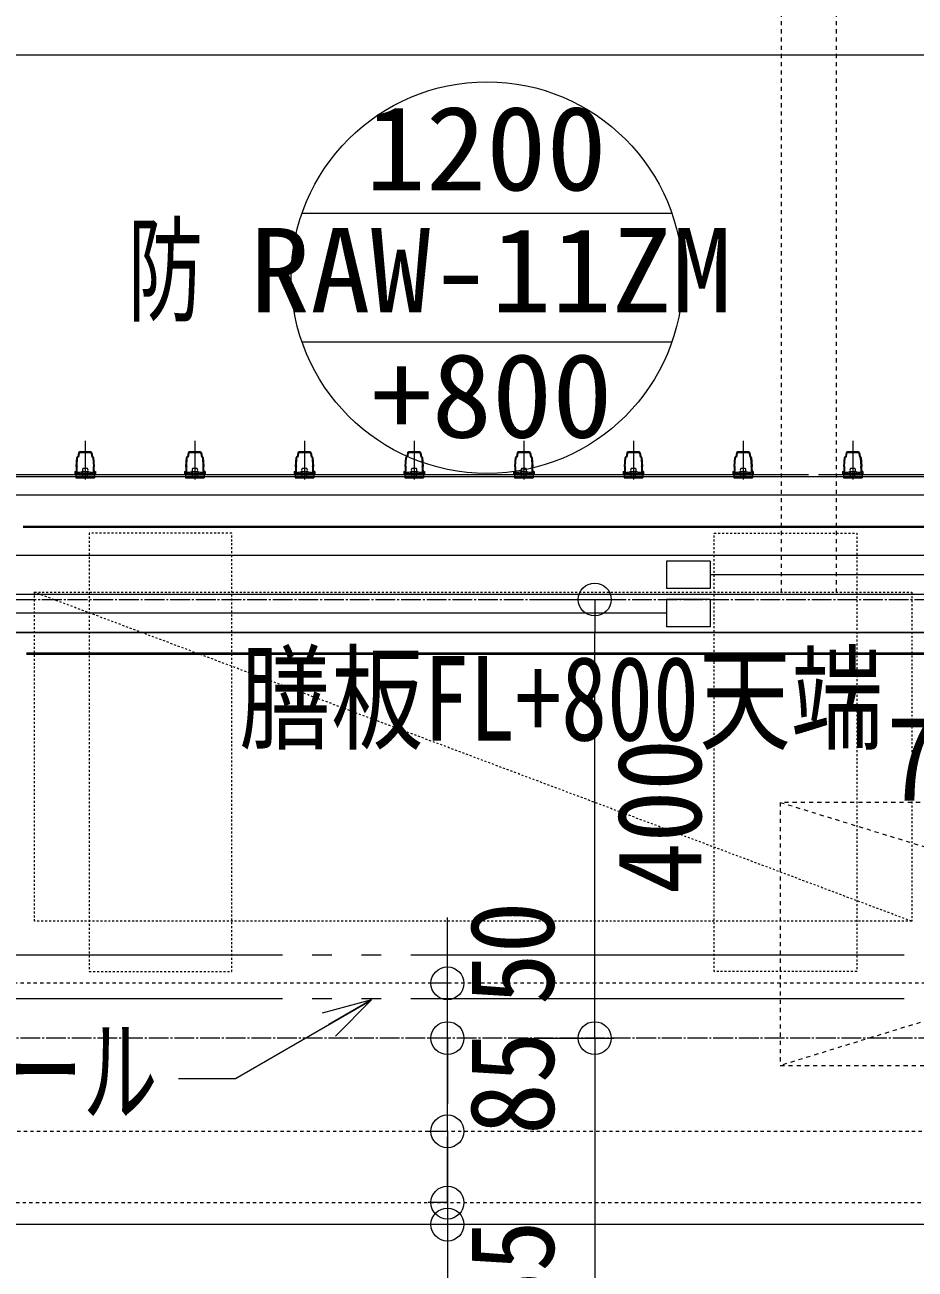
# Model space of a CAD drawing. Units: millimetres at full size, sheet at 1:30. Extents: x -17796 to 21385, y -23279 to 7734.
# Drawn here: x 14034 to 14846, y 2670 to 3805 of the extents above; entities that cross this region are included whole.
import ezdxf
from ezdxf.enums import TextEntityAlignment as Align

# ---------------------------------------------------------------- set-up
doc = ezdxf.new("R2010")
doc.units = ezdxf.units.MM
doc.header["$LTSCALE"] = 30
for name, pattern in [('USER10', [0.12, 0.06, -0.06]), ('USER11', [0.25, 0.125, -0.125]), ('USER14', [18.9, 15, -0.9, 0.6, -0.9, 0.6, -0.9]), ('USER4', [0.78, 0.6, -0.06, 0.06, -0.06]), ('USER7', [0.2, 0.1, -0.1])]:
    doc.linetypes.add(name, pattern=pattern)
for name, color, linetype, lineweight in [('0-1_(W)電灯', 253, 'Continuous', 18), ('0-B_0_6P', 54, 'USER4', 18), ('3-8_符号', 6, 'Continuous', 18)]:
    doc.layers.add(name, color=color, linetype=linetype, lineweight=lineweight)
doc.styles.add('ＭＳ ゴシック', font='')
doc.styles.get('ＭＳ ゴシック').set_extended_font_data('MS Gothic')

msp = doc.modelspace()

# ---------------------------------------------------------------- linework, layer by layer
at = {"layer": '0-1_(W)電灯', "color": 6, "linetype": 'USER11'}
for p, q in [((14723.8, 4505.96), (14723.8, 3287.52)), ((14773.8, 4505.96), (14773.8, 3287.52)), ((14722.94, 3095.96), (15502.94, 2855.96)), ((15502.94, 3095.96), (14722.94, 2855.96))]:
    msp.add_line(p, q, dxfattribs=at)
at = {"layer": '0-1_(W)電灯', "color": 6}
for p, q in [((13964.07, 3777.68), (15314.07, 3777.68)), ((14286.81, 3633.13), (14624.08, 3633.13)), ((14286.81, 3515.86), (14624.08, 3515.86)), ((14542.1, 2880.96), (14571.22, 2880.96)), ((14553.72, 2850.96), (14553.72, -689.04)), ((15618.07, 2710.96), (13453.07, 2710.96))]:
    msp.add_line(p, q, dxfattribs=at)
at = {"layer": '0-1_(W)電灯', "color": 9}
for p, q in [((14094.24, 3415.47), (14083.9, 3415.47)), ((14089.07, 3425.56), (14089.07, 3390.33)), ((14194.24, 3415.47), (14183.9, 3415.47)), ((14189.07, 3425.56), (14189.07, 3390.33)), ((14294.24, 3415.47), (14283.9, 3415.47)), ((14289.07, 3425.56), (14289.07, 3390.33)), ((14394.24, 3415.47), (14383.9, 3415.47)), ((14389.07, 3425.56), (14389.07, 3390.33)), ((14494.24, 3415.47), (14483.9, 3415.47)), ((14489.07, 3425.56), (14489.07, 3390.33)), ((14594.24, 3415.47), (14583.9, 3415.47)), ((14589.07, 3425.56), (14589.07, 3390.33)), ((14694.24, 3415.47), (14683.9, 3415.47)), ((14689.07, 3425.56), (14689.07, 3390.33)), ((14794.24, 3415.47), (14783.9, 3415.47)), ((14789.07, 3425.56), (14789.07, 3390.33)), ((14080.93, 3402.17), (14081.51, 3410.54)), ((14081.63, 3402.13), (14082.19, 3410.29)), ((14082.92, 3414.66), (14082.32, 3411.46)), ((14082.9, 3410.76), (14082.69, 3410.76)), ((14083.5, 3413.96), (14082.9, 3410.76)), ((14093.66, 3414.77), (14084.48, 3414.77)), ((14094.64, 3413.96), (14095.24, 3410.76)), ((14095.22, 3414.66), (14095.82, 3411.46)), ((14095.45, 3410.76), (14095.24, 3410.76)), ((14095.95, 3410.29), (14096.5, 3402.13)), ((14096.63, 3410.54), (14097.2, 3402.17)), ((14180.93, 3402.17), (14181.51, 3410.54)), ((14181.63, 3402.13), (14182.19, 3410.29)), ((14182.92, 3414.66), (14182.32, 3411.46)), ((14182.9, 3410.76), (14182.69, 3410.76)), ((14183.5, 3413.96), (14182.9, 3410.76)), ((14193.66, 3414.77), (14184.48, 3414.77)), ((14194.64, 3413.96), (14195.24, 3410.76)), ((14195.22, 3414.66), (14195.82, 3411.46)), ((14195.45, 3410.76), (14195.24, 3410.76)), ((14195.95, 3410.29), (14196.5, 3402.13)), ((14196.63, 3410.54), (14197.2, 3402.17)), ((14280.93, 3402.17), (14281.51, 3410.54)), ((14281.63, 3402.13), (14282.19, 3410.29)), ((14282.92, 3414.66), (14282.32, 3411.46)), ((14282.9, 3410.76), (14282.69, 3410.76)), ((14283.5, 3413.96), (14282.9, 3410.76)), ((14293.66, 3414.77), (14284.48, 3414.77)), ((14294.64, 3413.96), (14295.24, 3410.76)), ((14295.22, 3414.66), (14295.82, 3411.46)), ((14295.45, 3410.76), (14295.24, 3410.76)), ((14295.95, 3410.29), (14296.5, 3402.13)), ((14296.63, 3410.54), (14297.2, 3402.17)), ((14380.93, 3402.17), (14381.51, 3410.54)), ((14381.63, 3402.13), (14382.19, 3410.29)), ((14382.92, 3414.66), (14382.32, 3411.46)), ((14382.9, 3410.76), (14382.69, 3410.76)), ((14383.5, 3413.96), (14382.9, 3410.76)), ((14393.66, 3414.77), (14384.48, 3414.77)), ((14394.64, 3413.96), (14395.24, 3410.76)), ((14395.22, 3414.66), (14395.82, 3411.46)), ((14395.45, 3410.76), (14395.24, 3410.76)), ((14395.95, 3410.29), (14396.5, 3402.13)), ((14396.63, 3410.54), (14397.2, 3402.17)), ((14480.93, 3402.17), (14481.51, 3410.54)), ((14481.63, 3402.13), (14482.19, 3410.29)), ((14482.92, 3414.66), (14482.32, 3411.46)), ((14482.9, 3410.76), (14482.69, 3410.76)), ((14483.5, 3413.96), (14482.9, 3410.76)), ((14493.66, 3414.77), (14484.48, 3414.77)), ((14494.64, 3413.96), (14495.24, 3410.76)), ((14495.22, 3414.66), (14495.82, 3411.46)), ((14495.45, 3410.76), (14495.24, 3410.76)), ((14495.95, 3410.29), (14496.5, 3402.13)), ((14496.63, 3410.54), (14497.2, 3402.17)), ((14580.93, 3402.17), (14581.51, 3410.54)), ((14581.63, 3402.13), (14582.19, 3410.29)), ((14582.92, 3414.66), (14582.32, 3411.46)), ((14582.9, 3410.76), (14582.69, 3410.76)), ((14583.5, 3413.96), (14582.9, 3410.76)), ((14593.66, 3414.77), (14584.48, 3414.77)), ((14594.64, 3413.96), (14595.24, 3410.76)), ((14595.22, 3414.66), (14595.82, 3411.46)), ((14595.45, 3410.76), (14595.24, 3410.76)), ((14595.95, 3410.29), (14596.5, 3402.13)), ((14596.63, 3410.54), (14597.2, 3402.17)), ((14680.93, 3402.17), (14681.51, 3410.54)), ((14681.63, 3402.13), (14682.19, 3410.29)), ((14682.92, 3414.66), (14682.32, 3411.46)), ((14682.9, 3410.76), (14682.69, 3410.76)), ((14683.5, 3413.96), (14682.9, 3410.76)), ((14693.66, 3414.77), (14684.48, 3414.77)), ((14694.64, 3413.96), (14695.24, 3410.76)), ((14695.22, 3414.66), (14695.82, 3411.46)), ((14695.45, 3410.76), (14695.24, 3410.76)), ((14695.95, 3410.29), (14696.5, 3402.13)), ((14696.63, 3410.54), (14697.2, 3402.17)), ((14780.93, 3402.17), (14781.51, 3410.54)), ((14781.63, 3402.13), (14782.19, 3410.29)), ((14782.92, 3414.66), (14782.32, 3411.46)), ((14782.9, 3410.76), (14782.69, 3410.76)), ((14783.5, 3413.96), (14782.9, 3410.76)), ((14793.66, 3414.77), (14784.48, 3414.77)), ((14794.64, 3413.96), (14795.24, 3410.76)), ((14795.22, 3414.66), (14795.82, 3411.46)), ((14795.45, 3410.76), (14795.24, 3410.76)), ((14795.95, 3410.29), (14796.5, 3402.13)), ((14796.63, 3410.54), (14797.2, 3402.17)), ((15226.17, 3392.96), (14020.31, 3392.96)), ((14079.77, 3397.56), (14079.77, 3395.56)), ((14079.77, 3397.56), (14080.57, 3397.56)), ((14080.57, 3397.56), (14080.57, 3391.76)), ((14080.57, 3395.56), (14097.57, 3395.56)), ((14080.57, 3394.76), (14097.57, 3394.76)), ((14080.82, 3398.77), (14080.82, 3396.56)), ((14087.47, 3392.06), (14085.47, 3392.96)), ((14086.07, 3397.37), (14086.07, 3396.97)), ((14091.07, 3400.46), (14087.07, 3400.46)), ((14087.07, 3395.56), (14087.07, 3397.46)), ((14087.07, 3392.96), (14087.07, 3395.5)), ((14090.67, 3392.06), (14092.67, 3392.96)), ((14091.07, 3395.56), (14091.07, 3397.46)), ((14091.07, 3392.96), (14091.07, 3395.5)), ((14092.07, 3397.37), (14092.07, 3396.97)), ((14097.32, 3398.77), (14097.32, 3396.56)), ((14097.57, 3397.56), (14097.57, 3391.76)), ((14097.57, 3397.56), (14098.37, 3397.56)), ((14098.37, 3397.56), (14098.37, 3395.56)), ((14179.77, 3397.56), (14179.77, 3395.56)), ((14179.77, 3397.56), (14180.57, 3397.56)), ((14180.57, 3397.56), (14180.57, 3391.76)), ((14180.57, 3395.56), (14197.57, 3395.56)), ((14180.57, 3394.76), (14197.57, 3394.76)), ((14180.82, 3398.77), (14180.82, 3396.56)), ((14187.47, 3392.06), (14185.47, 3392.96)), ((14186.07, 3397.37), (14186.07, 3396.97)), ((14191.07, 3400.46), (14187.07, 3400.46)), ((14187.07, 3395.56), (14187.07, 3397.46)), ((14187.07, 3392.96), (14187.07, 3395.5)), ((14190.67, 3392.06), (14192.67, 3392.96)), ((14191.07, 3395.56), (14191.07, 3397.46)), ((14191.07, 3392.96), (14191.07, 3395.5)), ((14192.07, 3397.37), (14192.07, 3396.97)), ((14197.32, 3398.77), (14197.32, 3396.56)), ((14197.57, 3397.56), (14197.57, 3391.76)), ((14197.57, 3397.56), (14198.37, 3397.56)), ((14198.37, 3397.56), (14198.37, 3395.56)), ((14279.77, 3397.56), (14279.77, 3395.56)), ((14279.77, 3397.56), (14280.57, 3397.56)), ((14280.57, 3397.56), (14280.57, 3391.76)), ((14280.57, 3395.56), (14297.57, 3395.56)), ((14280.57, 3394.76), (14297.57, 3394.76)), ((14280.82, 3398.77), (14280.82, 3396.56)), ((14287.47, 3392.06), (14285.47, 3392.96)), ((14286.07, 3397.37), (14286.07, 3396.97)), ((14291.07, 3400.46), (14287.07, 3400.46)), ((14287.07, 3395.56), (14287.07, 3397.46)), ((14287.07, 3392.96), (14287.07, 3395.5)), ((14290.67, 3392.06), (14292.67, 3392.96)), ((14291.07, 3395.56), (14291.07, 3397.46)), ((14291.07, 3392.96), (14291.07, 3395.5)), ((14292.07, 3397.37), (14292.07, 3396.97)), ((14297.32, 3398.77), (14297.32, 3396.56)), ((14297.57, 3397.56), (14297.57, 3391.76)), ((14297.57, 3397.56), (14298.37, 3397.56)), ((14298.37, 3397.56), (14298.37, 3395.56)), ((14379.77, 3397.56), (14379.77, 3395.56)), ((14379.77, 3397.56), (14380.57, 3397.56)), ((14380.57, 3397.56), (14380.57, 3391.76)), ((14380.57, 3395.56), (14397.57, 3395.56)), ((14380.57, 3394.76), (14397.57, 3394.76)), ((14380.82, 3398.77), (14380.82, 3396.56)), ((14387.47, 3392.06), (14385.47, 3392.96)), ((14386.07, 3397.37), (14386.07, 3396.97)), ((14391.07, 3400.46), (14387.07, 3400.46)), ((14387.07, 3395.56), (14387.07, 3397.46)), ((14387.07, 3392.96), (14387.07, 3395.5)), ((14390.67, 3392.06), (14392.67, 3392.96)), ((14391.07, 3395.56), (14391.07, 3397.46)), ((14391.07, 3392.96), (14391.07, 3395.5)), ((14392.07, 3397.37), (14392.07, 3396.97)), ((14397.32, 3398.77), (14397.32, 3396.56)), ((14397.57, 3397.56), (14397.57, 3391.76)), ((14397.57, 3397.56), (14398.37, 3397.56)), ((14398.37, 3397.56), (14398.37, 3395.56)), ((14479.77, 3397.56), (14479.77, 3395.56)), ((14479.77, 3397.56), (14480.57, 3397.56)), ((14480.57, 3397.56), (14480.57, 3391.76)), ((14480.57, 3395.56), (14497.57, 3395.56)), ((14480.57, 3394.76), (14497.57, 3394.76)), ((14480.82, 3398.77), (14480.82, 3396.56)), ((14487.47, 3392.06), (14485.47, 3392.96)), ((14486.07, 3397.37), (14486.07, 3396.97)), ((14491.07, 3400.46), (14487.07, 3400.46)), ((14487.07, 3395.56), (14487.07, 3397.46)), ((14487.07, 3392.96), (14487.07, 3395.5)), ((14490.67, 3392.06), (14492.67, 3392.96)), ((14491.07, 3395.56), (14491.07, 3397.46)), ((14491.07, 3392.96), (14491.07, 3395.5)), ((14492.07, 3397.37), (14492.07, 3396.97)), ((14497.32, 3398.77), (14497.32, 3396.56)), ((14497.57, 3397.56), (14497.57, 3391.76)), ((14497.57, 3397.56), (14498.37, 3397.56)), ((14498.37, 3397.56), (14498.37, 3395.56)), ((14579.77, 3397.56), (14579.77, 3395.56)), ((14579.77, 3397.56), (14580.57, 3397.56)), ((14580.57, 3397.56), (14580.57, 3391.76)), ((14580.57, 3395.56), (14597.57, 3395.56)), ((14580.57, 3394.76), (14597.57, 3394.76)), ((14580.82, 3398.77), (14580.82, 3396.56)), ((14587.47, 3392.06), (14585.47, 3392.96)), ((14586.07, 3397.37), (14586.07, 3396.97)), ((14591.07, 3400.46), (14587.07, 3400.46)), ((14587.07, 3395.56), (14587.07, 3397.46)), ((14587.07, 3392.96), (14587.07, 3395.5)), ((14590.67, 3392.06), (14592.67, 3392.96)), ((14591.07, 3395.56), (14591.07, 3397.46)), ((14591.07, 3392.96), (14591.07, 3395.5)), ((14592.07, 3397.37), (14592.07, 3396.97)), ((14597.32, 3398.77), (14597.32, 3396.56)), ((14597.57, 3397.56), (14597.57, 3391.76)), ((14597.57, 3397.56), (14598.37, 3397.56)), ((14598.37, 3397.56), (14598.37, 3395.56)), ((14679.77, 3397.56), (14679.77, 3395.56)), ((14679.77, 3397.56), (14680.57, 3397.56)), ((14680.57, 3397.56), (14680.57, 3391.76)), ((14680.57, 3395.56), (14697.57, 3395.56)), ((14680.57, 3394.76), (14697.57, 3394.76)), ((14680.82, 3398.77), (14680.82, 3396.56)), ((14687.47, 3392.06), (14685.47, 3392.96)), ((14686.07, 3397.37), (14686.07, 3396.97)), ((14691.07, 3400.46), (14687.07, 3400.46)), ((14687.07, 3395.56), (14687.07, 3397.46)), ((14687.07, 3392.96), (14687.07, 3395.5)), ((14690.67, 3392.06), (14692.67, 3392.96)), ((14691.07, 3395.56), (14691.07, 3397.46)), ((14691.07, 3392.96), (14691.07, 3395.5)), ((14692.07, 3397.37), (14692.07, 3396.97)), ((14697.32, 3398.77), (14697.32, 3396.56)), ((14697.57, 3397.56), (14697.57, 3391.76)), ((14697.57, 3397.56), (14698.37, 3397.56)), ((14698.37, 3397.56), (14698.37, 3395.56)), ((15218.17, 3394.76), (14757.82, 3394.76)), ((14779.77, 3397.56), (14779.77, 3395.56)), ((14779.77, 3397.56), (14780.57, 3397.56)), ((14780.57, 3397.56), (14780.57, 3391.76)), ((14780.57, 3395.56), (14797.57, 3395.56)), ((14780.57, 3394.76), (14797.57, 3394.76)), ((14780.82, 3398.77), (14780.82, 3396.56)), ((14787.47, 3392.06), (14785.47, 3392.96)), ((14786.07, 3397.37), (14786.07, 3396.97)), ((14791.07, 3400.46), (14787.07, 3400.46)), ((14787.07, 3395.56), (14787.07, 3397.46)), ((14787.07, 3392.96), (14787.07, 3395.5)), ((14790.67, 3392.06), (14792.67, 3392.96)), ((14791.07, 3395.56), (14791.07, 3397.46)), ((14791.07, 3392.96), (14791.07, 3395.5)), ((14792.07, 3397.37), (14792.07, 3396.97)), ((14797.32, 3398.77), (14797.32, 3396.56)), ((14797.57, 3397.56), (14797.57, 3391.76)), ((14797.57, 3397.56), (14798.37, 3397.56)), ((14798.37, 3397.56), (14798.37, 3395.56)), ((14080.57, 3391.76), (14097.57, 3391.76)), ((14090.67, 3392.06), (14087.47, 3392.06)), ((14180.57, 3391.76), (14197.57, 3391.76)), ((14190.67, 3392.06), (14187.47, 3392.06)), ((14280.57, 3391.76), (14297.57, 3391.76)), ((14290.67, 3392.06), (14287.47, 3392.06)), ((14380.57, 3391.76), (14397.57, 3391.76)), ((14390.67, 3392.06), (14387.47, 3392.06)), ((14480.57, 3391.76), (14497.57, 3391.76)), ((14490.67, 3392.06), (14487.47, 3392.06)), ((14580.57, 3391.76), (14597.57, 3391.76)), ((14590.67, 3392.06), (14587.47, 3392.06)), ((14680.57, 3391.76), (14697.57, 3391.76)), ((14690.67, 3392.06), (14687.47, 3392.06)), ((14780.57, 3391.76), (14797.57, 3391.76)), ((14790.67, 3392.06), (14787.47, 3392.06)), ((15262.42, 3375.96), (14012.72, 3375.96)), ((14032.57, 3347.96), (15245.57, 3347.96)), ((15245.57, 3346.76), (14032.57, 3346.76)), ((15344.07, 3320.96), (13934.07, 3320.96)), ((14659.07, 3315.96), (14619.07, 3315.96)), ((14619.07, 3315.96), (14619.07, 3290.96)), ((14659.07, 3315.96), (14659.07, 3290.96)), ((15306.07, 3303.46), (14659.07, 3303.46)), ((14659.07, 3290.96), (14619.07, 3290.96)), ((14659.07, 3280.96), (14619.07, 3280.96)), ((14619.07, 3280.96), (14619.07, 3255.96)), ((14659.07, 3280.96), (14659.07, 3255.96)), ((14619.07, 3268.46), (13972.07, 3268.46)), ((15344.07, 3250.96), (13934.07, 3250.96)), ((14659.07, 3255.96), (14619.07, 3255.96)), ((14035.57, 3232.46), (15359.07, 3232.46)), ((14035.57, 3230.96), (15359.07, 3230.96))]:
    msp.add_line(p, q, dxfattribs=at)
at = {"layer": '0-1_(W)電灯', "color": 7}
for p, q in [((13934.07, 3285.96), (15344.07, 3285.96)), ((14553.72, 3280.96), (14553.72, 3250.96)), ((14419.42, 2930.96), (14419.42, 2960.96)), ((14350.14, 2915.82), (14311.17, 2893.32)), ((14419.42, 2880.96), (14419.42, 2910.96)), ((14553.72, 2880.96), (14553.72, 2910.96)), ((14419.42, 2880.96), (14419.42, 2850.96)), ((14553.72, 2880.96), (14553.72, 2850.96)), ((14419.42, 2795.96), (14419.42, 2825.96)), ((14419.42, 2795.96), (14419.42, 2765.96)), ((14419.42, 2730.96), (14419.42, 2760.96)), ((14419.42, 2730.96), (14419.42, 2700.96)), ((14419.42, 2710.96), (14419.42, 2680.96))]:
    msp.add_line(p, q, dxfattribs=at)
at = {"layer": '0-1_(W)電灯', "color": 171}
for p, q in [((14497.94, 3280.96), (14571.22, 3280.96)), ((14553.72, 2910.96), (14553.72, 3250.96)), ((14419.42, 2960.96), (14419.42, 2990.96)), ((14419.42, 2910.96), (14419.42, 2940.96)), ((14419.42, 2930.96), (14401.92, 2930.96)), ((14419.42, 2880.96), (14419.42, 2930.96)), ((14419.42, 2880.96), (14401.92, 2880.96)), ((14419.42, 2880.96), (14401.92, 2880.96)), ((14419.42, 2795.96), (14419.42, 2880.96)), ((14500.09, 2880.96), (14571.22, 2880.96)), ((14419.42, 2825.96), (14419.42, 2855.96)), ((14419.42, 2850.96), (14419.42, 2820.96)), ((14419.42, 2795.96), (14401.92, 2795.96)), ((14419.42, 2795.96), (14401.92, 2795.96)), ((14419.42, 2760.96), (14419.42, 2790.96)), ((14419.42, 2765.96), (14419.42, 2735.96)), ((14419.42, 2730.96), (14401.92, 2730.96)), ((14419.42, 2730.96), (14419.42, 2710.96)), ((14419.42, 2710.96), (14401.92, 2710.96)), ((14419.42, 2700.96), (14419.42, 2670.96)), ((14419.42, 2680.96), (14419.42, 2650.96))]:
    msp.add_line(p, q, dxfattribs=at)
at = {"layer": '0-1_(W)電灯', "color": 3, "linetype": 'USER14'}
for p, q in [((13819.07, 2956.96), (15459.07, 2956.96)), ((13819.07, 2916.96), (15459.07, 2916.96))]:
    msp.add_line(p, q, dxfattribs=at)
at = {"layer": '0-1_(W)電灯', "color": 9}
msp.add_lwpolyline([(14748.82, 3394.76), (14020.22, 3394.76), (14000.82, 3394.76)], dxfattribs=at)
at = {"layer": '0-1_(W)電灯', "color": 142, "linetype": 'USER7'}
for points in [[(14909.07, 3330.96), (14909.07, 2930.96), (13459.07, 2930.96)], [(15374.07, 3195.96), (15044.07, 3195.96), (15044.07, 2795.96), (13384.07, 2795.96)]]:
    msp.add_lwpolyline(points, dxfattribs=at)
at = {"layer": '0-1_(W)電灯', "color": 9}
msp.add_lwpolyline([(13934.07, 3250.96), (15344.07, 3250.96), (15344.07, 3320.96), (13934.07, 3320.96)], close=True, dxfattribs=at)
at = {"layer": '0-1_(W)電灯', "color": 54, "linetype": 'USER4'}
msp.add_lwpolyline([(14984.07, 3255.96), (14984.07, 2880.96), (13384.07, 2880.96)], dxfattribs=at)
at = {"layer": '0-1_(W)電灯', "color": 6, "linetype": 'USER11'}
msp.add_lwpolyline([(15502.94, 2855.96), (15502.94, 3095.96), (14722.94, 3095.96), (14722.94, 2855.96)], close=True, dxfattribs=at)
at = {"layer": '0-1_(W)電灯', "color": 94}
msp.add_lwpolyline([(14174.14, 2844.15), (14226, 2844.15), (14349.36, 2915.37)], dxfattribs=at)
at = {"layer": '0-1_(W)電灯', "color": 7}
msp.add_lwpolyline([(14317.2, 2882.88), (14350.14, 2915.82), (14305.14, 2903.76)], dxfattribs=at)
at = {"layer": '0-1_(W)電灯', "color": 171}
msp.add_lwpolyline([(14419.42, 2795.96), (14419.42, 2730.96), (14401.92, 2730.96)], dxfattribs=at)
at = {"layer": '0-1_(W)電灯', "color": 4, "linetype": 'USER7'}
msp.add_lwpolyline([(13384.07, 2730.96), (15109.07, 2730.96), (15618.07, 2730.96)], dxfattribs=at)
at = {"layer": '0-1_(W)電灯', "color": 6}
msp.add_circle((14455.45, 3574.49), 178.54, dxfattribs=at)
at = {"layer": '0-1_(W)電灯', "color": 7}
for centre in [(14553.72, 3280.96), (14419.42, 2930.96), (14419.42, 2880.96), (14419.42, 2880.96), (14553.72, 2880.96), (14553.72, 2880.96), (14419.42, 2795.96), (14419.42, 2795.96), (14419.42, 2730.96), (14419.42, 2730.96), (14419.42, 2710.96)]:
    msp.add_circle(centre, 15, dxfattribs=at)
at = {"layer": '0-1_(W)電灯', "color": 9}
for centre, radius, start, end in [((14083.9, 3414.47), 1, 90, 169.38035), ((14094.24, 3414.47), 1, 10.61966, 90), ((14183.9, 3414.47), 1, 90, 169.38035), ((14194.24, 3414.47), 1, 10.61966, 90), ((14283.9, 3414.47), 1, 90, 169.38035), ((14294.24, 3414.47), 1, 10.61966, 90), ((14383.9, 3414.47), 1, 90, 169.38035), ((14394.24, 3414.47), 1, 10.61966, 90), ((14483.9, 3414.47), 1, 90, 169.38035), ((14494.24, 3414.47), 1, 10.61966, 90), ((14583.9, 3414.47), 1, 90, 169.38035), ((14594.24, 3414.47), 1, 10.61966, 90), ((14683.9, 3414.47), 1, 90, 169.38035), ((14694.24, 3414.47), 1, 10.61966, 90), ((14783.9, 3414.47), 1, 90, 169.38035), ((14794.24, 3414.47), 1, 10.61966, 90), ((14082.5, 3410.47), 1, 100.80482, 176.09951), ((14082.69, 3410.26), 0.5, 90, 176.09951), ((14084.48, 3413.77), 1, 90, 169.38035), ((14093.66, 3413.77), 1, 10.61966, 90), ((14095.45, 3410.26), 0.5, 3.9005, 90), ((14095.63, 3410.47), 1, 3.9005, 79.19518), ((14182.5, 3410.47), 1, 100.80482, 176.09951), ((14182.69, 3410.26), 0.5, 90, 176.09951), ((14184.48, 3413.77), 1, 90, 169.38035), ((14193.66, 3413.77), 1, 10.61966, 90), ((14195.45, 3410.26), 0.5, 3.9005, 90), ((14195.63, 3410.47), 1, 3.9005, 79.19518), ((14282.5, 3410.47), 1, 100.80482, 176.09951), ((14282.69, 3410.26), 0.5, 90, 176.09951), ((14284.48, 3413.77), 1, 90, 169.38035), ((14293.66, 3413.77), 1, 10.61966, 90), ((14295.45, 3410.26), 0.5, 3.9005, 90), ((14295.63, 3410.47), 1, 3.9005, 79.19518), ((14382.5, 3410.47), 1, 100.80482, 176.09951), ((14382.69, 3410.26), 0.5, 90, 176.09951), ((14384.48, 3413.77), 1, 90, 169.38035), ((14393.66, 3413.77), 1, 10.61966, 90), ((14395.45, 3410.26), 0.5, 3.9005, 90), ((14395.63, 3410.47), 1, 3.9005, 79.19518), ((14482.5, 3410.47), 1, 100.80482, 176.09951), ((14482.69, 3410.26), 0.5, 90, 176.09951), ((14484.48, 3413.77), 1, 90, 169.38035), ((14493.66, 3413.77), 1, 10.61966, 90), ((14495.45, 3410.26), 0.5, 3.9005, 90), ((14495.63, 3410.47), 1, 3.9005, 79.19518), ((14582.5, 3410.47), 1, 100.80482, 176.09951), ((14582.69, 3410.26), 0.5, 90, 176.09951), ((14584.48, 3413.77), 1, 90, 169.38035), ((14593.66, 3413.77), 1, 10.61966, 90), ((14595.45, 3410.26), 0.5, 3.9005, 90), ((14595.63, 3410.47), 1, 3.9005, 79.19518), ((14682.5, 3410.47), 1, 100.80482, 176.09951), ((14682.69, 3410.26), 0.5, 90, 176.09951), ((14684.48, 3413.77), 1, 90, 169.38035), ((14693.66, 3413.77), 1, 10.61966, 90), ((14695.45, 3410.26), 0.5, 3.9005, 90), ((14695.63, 3410.47), 1, 3.9005, 79.19518), ((14782.5, 3410.47), 1, 100.80482, 176.09951), ((14782.69, 3410.26), 0.5, 90, 176.09951), ((14784.48, 3413.77), 1, 90, 169.38035), ((14793.66, 3413.77), 1, 10.61966, 90), ((14795.45, 3410.26), 0.5, 3.9005, 90), ((14795.63, 3410.47), 1, 3.9005, 79.19518), ((14080.57, 3395.56), 0.8, 180, 270), ((14130.82, 3398.77), 50, 176.09951, 180), ((14081.82, 3396.56), 1, 180, 274.11636), ((14130.82, 3398.77), 49.3, 176.09951, 181.14603), ((14082.53, 3397.81), 1, 181.14603, 273.66918), ((14089.07, 3295.82), 100, 85.88364, 94.11635), ((14089.07, 3295.82), 101.2, 91.69874, 93.66918), ((14089.07, 3295.82), 101.6, 88.30795, 91.69205), ((14088.67, 3398.96), 2.19, 136.84761, 223.15239), ((14089.47, 3398.96), 2.19, 316.84761, 43.15239), ((14089.07, 3295.82), 101.2, 86.33082, 88.30126), ((14095.61, 3397.81), 1, 266.33082, 358.85398), ((14096.32, 3396.56), 1, 265.88364, 359.99999), ((14047.32, 3398.77), 49.3, 358.85397, 3.9005), ((14047.32, 3398.77), 50, 359.99999, 3.9005), ((14097.57, 3395.56), 0.8, 270, 359.99999), ((14180.57, 3395.56), 0.8, 180, 270), ((14230.82, 3398.77), 50, 176.09951, 180), ((14181.82, 3396.56), 1, 180, 274.11636), ((14230.82, 3398.77), 49.3, 176.09951, 181.14603), ((14182.53, 3397.81), 1, 181.14603, 273.66918), ((14189.07, 3295.82), 100, 85.88364, 94.11635), ((14189.07, 3295.82), 101.2, 91.69874, 93.66918), ((14189.07, 3295.82), 101.6, 88.30795, 91.69205), ((14188.67, 3398.96), 2.19, 136.84761, 223.15239), ((14189.47, 3398.96), 2.19, 316.84761, 43.15239), ((14189.07, 3295.82), 101.2, 86.33082, 88.30126), ((14195.61, 3397.81), 1, 266.33082, 358.85398), ((14196.32, 3396.56), 1, 265.88364, 359.99999), ((14147.32, 3398.77), 49.3, 358.85397, 3.9005), ((14147.32, 3398.77), 50, 359.99999, 3.9005), ((14197.57, 3395.56), 0.8, 270, 359.99999), ((14280.57, 3395.56), 0.8, 180, 270), ((14330.82, 3398.77), 50, 176.09951, 180), ((14281.82, 3396.56), 1, 180, 274.11636), ((14330.82, 3398.77), 49.3, 176.09951, 181.14603), ((14282.53, 3397.81), 1, 181.14603, 273.66918), ((14289.07, 3295.82), 100, 85.88364, 94.11635), ((14289.07, 3295.82), 101.2, 91.69874, 93.66918), ((14289.07, 3295.82), 101.6, 88.30795, 91.69205), ((14288.67, 3398.96), 2.19, 136.84761, 223.15239), ((14289.47, 3398.96), 2.19, 316.84761, 43.15239), ((14289.07, 3295.82), 101.2, 86.33082, 88.30126), ((14295.61, 3397.81), 1, 266.33082, 358.85398), ((14296.32, 3396.56), 1, 265.88364, 359.99999), ((14247.32, 3398.77), 49.3, 358.85397, 3.9005), ((14247.32, 3398.77), 50, 359.99999, 3.9005), ((14297.57, 3395.56), 0.8, 270, 359.99999), ((14380.57, 3395.56), 0.8, 180, 270), ((14430.82, 3398.77), 50, 176.09951, 180), ((14381.82, 3396.56), 1, 180, 274.11636), ((14430.82, 3398.77), 49.3, 176.09951, 181.14603), ((14382.53, 3397.81), 1, 181.14603, 273.66918), ((14389.07, 3295.82), 100, 85.88364, 94.11635), ((14389.07, 3295.82), 101.2, 91.69874, 93.66918), ((14389.07, 3295.82), 101.6, 88.30795, 91.69205), ((14388.67, 3398.96), 2.19, 136.84761, 223.15239), ((14389.47, 3398.96), 2.19, 316.84761, 43.15239), ((14389.07, 3295.82), 101.2, 86.33082, 88.30126), ((14395.61, 3397.81), 1, 266.33082, 358.85398), ((14396.32, 3396.56), 1, 265.88364, 359.99999), ((14347.32, 3398.77), 49.3, 358.85397, 3.9005), ((14347.32, 3398.77), 50, 359.99999, 3.9005), ((14397.57, 3395.56), 0.8, 270, 359.99999), ((14480.57, 3395.56), 0.8, 180, 270), ((14530.82, 3398.77), 50, 176.09951, 180), ((14481.82, 3396.56), 1, 180, 274.11636), ((14530.82, 3398.77), 49.3, 176.09951, 181.14603), ((14482.53, 3397.81), 1, 181.14603, 273.66918), ((14489.07, 3295.82), 100, 85.88364, 94.11635), ((14489.07, 3295.82), 101.2, 91.69874, 93.66918), ((14489.07, 3295.82), 101.6, 88.30795, 91.69205), ((14488.67, 3398.96), 2.19, 136.84761, 223.15239), ((14489.47, 3398.96), 2.19, 316.84761, 43.15239), ((14489.07, 3295.82), 101.2, 86.33082, 88.30126), ((14495.61, 3397.81), 1, 266.33082, 358.85398), ((14496.32, 3396.56), 1, 265.88364, 359.99999), ((14447.32, 3398.77), 49.3, 358.85397, 3.9005), ((14447.32, 3398.77), 50, 359.99999, 3.9005), ((14497.57, 3395.56), 0.8, 270, 359.99999), ((14580.57, 3395.56), 0.8, 180, 270), ((14630.82, 3398.77), 50, 176.09951, 180), ((14581.82, 3396.56), 1, 180, 274.11636), ((14630.82, 3398.77), 49.3, 176.09951, 181.14603), ((14582.53, 3397.81), 1, 181.14603, 273.66918), ((14589.07, 3295.82), 100, 85.88364, 94.11635), ((14589.07, 3295.82), 101.2, 91.69874, 93.66918), ((14589.07, 3295.82), 101.6, 88.30795, 91.69205), ((14588.67, 3398.96), 2.19, 136.84761, 223.15239), ((14589.47, 3398.96), 2.19, 316.84761, 43.15239), ((14589.07, 3295.82), 101.2, 86.33082, 88.30126), ((14595.61, 3397.81), 1, 266.33082, 358.85398), ((14596.32, 3396.56), 1, 265.88364, 359.99999), ((14547.32, 3398.77), 49.3, 358.85397, 3.9005), ((14547.32, 3398.77), 50, 359.99999, 3.9005), ((14597.57, 3395.56), 0.8, 270, 359.99999), ((14680.57, 3395.56), 0.8, 180, 270), ((14730.82, 3398.77), 50, 176.09951, 180), ((14681.82, 3396.56), 1, 180, 274.11636), ((14730.82, 3398.77), 49.3, 176.09951, 181.14603), ((14682.53, 3397.81), 1, 181.14603, 273.66918), ((14689.07, 3295.82), 100, 85.88364, 94.11635), ((14689.07, 3295.82), 101.2, 91.69874, 93.66918), ((14689.07, 3295.82), 101.6, 88.30795, 91.69205), ((14688.67, 3398.96), 2.19, 136.84761, 223.15239), ((14689.47, 3398.96), 2.19, 316.84761, 43.15239), ((14689.07, 3295.82), 101.2, 86.33082, 88.30126), ((14695.61, 3397.81), 1, 266.33082, 358.85398), ((14696.32, 3396.56), 1, 265.88364, 359.99999), ((14647.32, 3398.77), 49.3, 358.85397, 3.9005), ((14647.32, 3398.77), 50, 359.99999, 3.9005), ((14697.57, 3395.56), 0.8, 270, 359.99999), ((14780.57, 3395.56), 0.8, 180, 270), ((14830.82, 3398.77), 50, 176.09951, 180), ((14781.82, 3396.56), 1, 180, 274.11636), ((14830.82, 3398.77), 49.3, 176.09951, 181.14603), ((14782.53, 3397.81), 1, 181.14603, 273.66918), ((14789.07, 3295.82), 100, 85.88364, 94.11635), ((14789.07, 3295.82), 101.2, 91.69874, 93.66918), ((14789.07, 3295.82), 101.6, 88.30795, 91.69205), ((14788.67, 3398.96), 2.19, 136.84761, 223.15239), ((14789.47, 3398.96), 2.19, 316.84761, 43.15239), ((14789.07, 3295.82), 101.2, 86.33082, 88.30126), ((14795.61, 3397.81), 1, 266.33082, 358.85398), ((14796.32, 3396.56), 1, 265.88364, 359.99999), ((14747.32, 3398.77), 49.3, 358.85397, 3.9005), ((14747.32, 3398.77), 50, 359.99999, 3.9005), ((14797.57, 3395.56), 0.8, 270, 359.99999)]:
    msp.add_arc(centre, radius, start, end, dxfattribs=at)
at = {"layer": '0-B_0_6P'}
msp.add_line((12084.07, 3280.96), (20784.07, 3280.96), dxfattribs=at)
at = {"layer": '3-8_符号', "linetype": 'USER10'}
for p, q in [((14792.78, 3341.59), (14792.78, 2941.59)), ((14042.78, 3287.52), (14842.78, 3287.52)), ((14842.78, 2987.52), (14042.78, 3287.52)), ((14042.78, 2987.52), (14042.78, 3287.52)), ((14842.78, 3287.52), (14842.78, 2987.52)), ((14842.78, 2987.52), (14042.78, 2987.52)), ((14792.78, 2941.59), (14662.78, 2941.59))]:
    msp.add_line(p, q, dxfattribs=at)
msp.add_lwpolyline([(14222.78, 2941.59), (14222.78, 3341.59), (14092.78, 3341.59), (14092.78, 2941.59)], close=True, dxfattribs=at)
msp.add_lwpolyline([(14662.78, 2941.59), (14662.78, 3341.59), (14792.78, 3341.59)], dxfattribs=at)

# ---------------------------------------------------------------- texts
at = {"layer": '0-1_(W)電灯', "color": 6, "style": 'ＭＳ ゴシック'}
for s, width, p in [('1200', 1.05, (14344.75, 3630.97)), ('防', 0.65, (14128.12, 3519.69)), ('RAW-11ZM', 1.05, (14239.29, 3519.69)), ('+800', 1.05, (14350.09, 3405.46))]:
    msp.add_text(s, height=76.97, dxfattribs=dict(at, width=width)).set_placement(p, align=Align.BOTTOM_LEFT)
at = {"layer": '0-1_(W)電灯', "color": 94, "style": 'ＭＳ ゴシック'}
for s, width, p in [('膳板FL+800天端', 0.8, (14229.45, 3129.27)), ('カーテンレール', 0.65, (13677.35, 2789.35))]:
    msp.add_text(s, height=76.97, dxfattribs=dict(at, width=width)).set_placement(p, align=Align.BOTTOM_LEFT)
at = {"layer": '0-1_(W)電灯', "color": 9, "style": 'ＭＳ ゴシック', "width": 0.9}
msp.add_text('75', height=76.97, dxfattribs=at).set_placement((14819.74, 3074.52), align=Align.BOTTOM_LEFT)
for s, p in [('400', (14673.91, 3012.38)), ('50', (14539.6, 2911.24)), ('85', (14539.6, 2792.74)), ('65', (14539.6, 2620.82))]:
    msp.add_text(s, height=76.97, rotation=90, dxfattribs=at).set_placement(p, align=Align.BOTTOM_LEFT)

doc.saveas('drawing.dxf')
